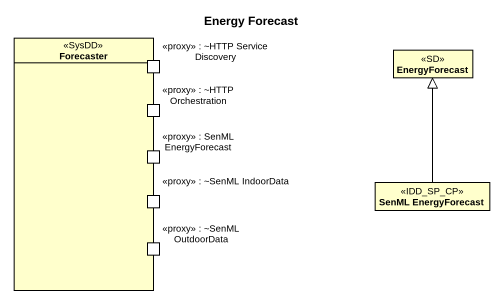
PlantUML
@startuml
title Energy Forecast
allowmixing
hide circle
hide empty members
rectangle Forecaster <<SysDD>> {
  port "<<proxy>> : ~HTTP Service Discovery" as proxy_HTTP_Service_Discovery
  port "<<proxy>> : ~HTTP Orchestration" as proxy_HTTP_Orchestration
  port "<<proxy>> : SenML EnergyForecast" as proxy_SenML_EnergyForecast
  port "<<proxy>> : ~SenML IndoorData" as proxy_SenML_IndoorData
  port "<<proxy>> : ~SenML OutdoorData" as proxy_SenML_OutdoorData
}
class EnergyForecast <<SD>>
class "SenML EnergyForecast" as SenML_EnergyForecast <<IDD_SP_CP>>
SenML_EnergyForecast -up-|> EnergyForecast
@enduml
